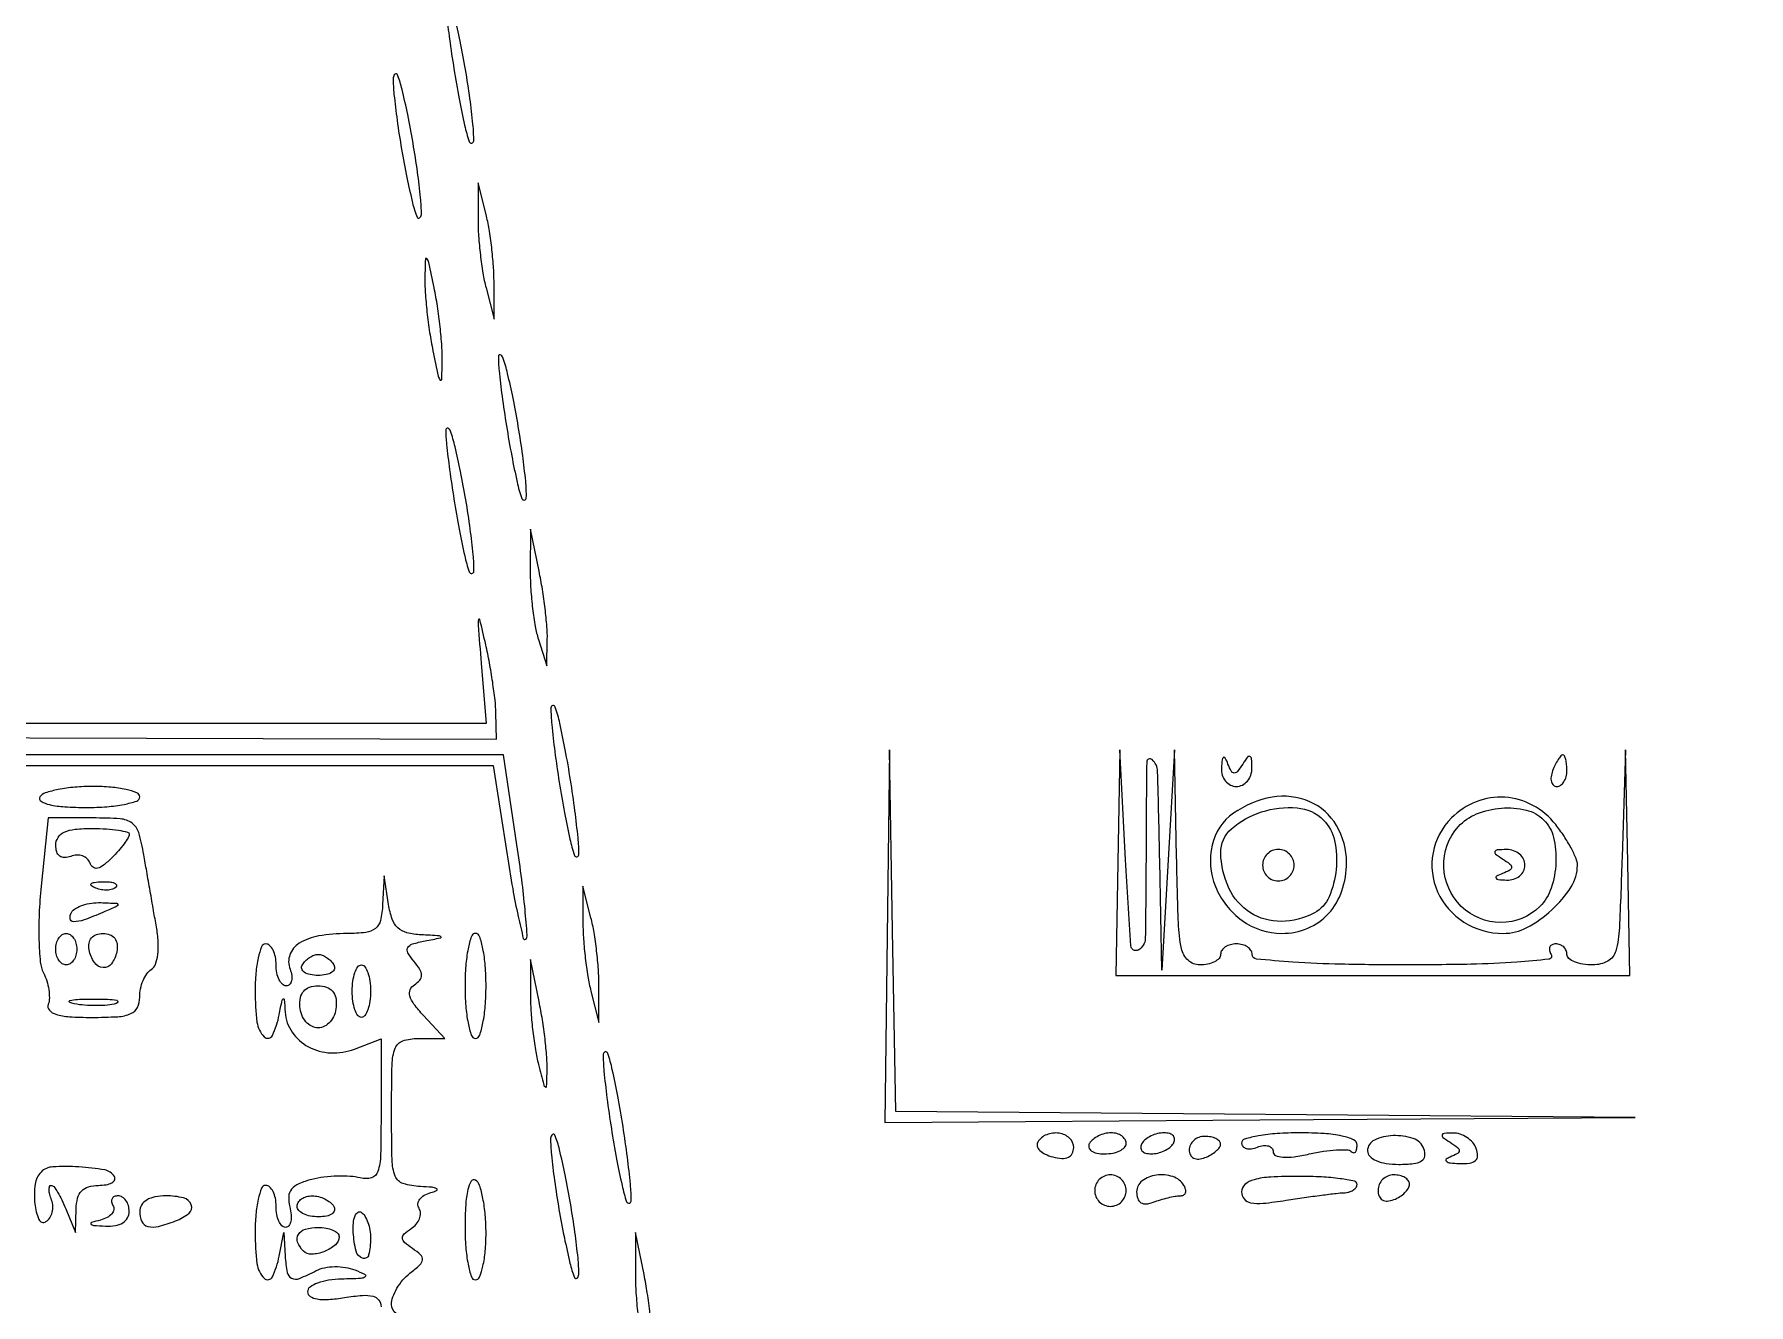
# Model space of a CAD drawing. Extents: x 23 to 255, y 40 to 184.
# Drawn here: x 220.21 to 234.03, y 146.58 to 156.82 of the extents above; entities that cross this region are included whole.
import ezdxf

# ---------------------------------------------------------------- set-up
doc = ezdxf.new("R2010")
doc.units = 0
doc.header["$MEASUREMENT"] = 0

msp = doc.modelspace()

# ---------------------------------------------------------------- linework, layer by layer
for points in [[(207.919475, 175.632891, 0.000007), (191.762556, 175.634099, 0.00002), (173.0434, 175.634494, 0.000013), (151.49745, 175.633531)], [(216.406807, 151.159952), (223.936214, 151.1379), (223.931332, 151.3494, 0.022541), (223.924199, 151.453888, 0.008664), (223.905253, 151.598177, 0.008559), (223.879266, 151.75424, 0.01043), (223.849411, 151.8993, 0.00261), (223.802068, 152.102356, 0.785932), (223.791628, 152.102401, 0.080685), (223.787911, 152.057106, 0.000906), (223.812725, 151.75125), (223.853078, 151.2648), (216.322939, 151.2648)], [(217.2528, 150.9264), (220.580868, 150.9264), (223.908935, 150.9264), (224.020863, 150.206895, 0.005604), (224.066519, 149.933603, 0.009977), (224.111092, 149.709925, 0.004921), (224.152405, 149.530644, 0.585872), (224.170849, 149.525449, 0.218917), (224.183388, 149.559339, 0.003615), (224.166098, 149.764928, 0.008615), (224.139753, 150.007099, 0.005525), (224.101232, 150.287254), (223.993556, 151.011), (220.583026, 151.011), (217.172496, 151.011)], [(223.128443, 146.509466, -0.249532), (223.0902, 146.581323, -0.086643), (223.100916, 146.642701, -0.046317), (223.13369, 146.712628, -0.044265), (223.181606, 146.779843, -0.052317), (223.23825, 146.833516, 0.022398), (223.317977, 146.900494, 0.182425), (223.339023, 146.942297, 0.235774), (223.324455, 146.981288, 0.038374), (223.2594, 147.033192, -0.028694), (223.194896, 147.082647, -0.201542), (223.177634, 147.117349, -0.231611), (223.191477, 147.150894, -0.03795), (223.249089, 147.194541, 0.072427), (223.289571, 147.22984, 0.085958), (223.315516, 147.273359, 0.098384), (223.323199, 147.318127, 0.13262), (223.311503, 147.357339, -0.162044), (223.302884, 147.393774, -0.139519), (223.317036, 147.430669, -0.104394), (223.353397, 147.462511, -0.064099), (223.406414, 147.483884, 0.045473), (223.453252, 147.500771, 0.605212), (223.453899, 147.515034, 0.11129), (223.417275, 147.526605, 0.01055), (223.32285, 147.532586, -0.065355), (223.184381, 147.556738, -0.228564), (223.120009, 147.617021, -0.086924), (223.094463, 147.746117, -0.005487), (223.0902, 148.1346, -0.005543), (223.094428, 148.515969, -0.081625), (223.119021, 148.647339, -0.23001), (223.180213, 148.706756, -0.079802), (223.304996, 148.7268), (223.519791, 148.7268), (223.347174, 148.912082, -0.024967), (223.271016, 149.002483, -0.091814), (223.23749, 149.068967, -0.173855), (223.240537, 149.119426, -0.154367), (223.274989, 149.159434, 0.078001), (223.317877, 149.196243, 0.184902), (223.33169, 149.23527, 0.133534), (223.317491, 149.282681, 0.034071), (223.270172, 149.348321, -0.040857), (223.221795, 149.417381, -0.263655), (223.221229, 149.458368, -0.198625), (223.257772, 149.487731, -0.023995), (223.360212, 149.512448, 0.002149), (223.484627, 149.536772, 0.530126), (223.488368, 149.545659, 0.238893), (223.47497, 149.553426, 0.001424), (223.328469, 149.561279, -0.048656), (223.213538, 149.578407, -0.126797), (223.140633, 149.617991, -0.123432), (223.094792, 149.68865, -0.044915), (223.066195, 149.80545), (223.030952, 150.0381), (223.018276, 149.80545, -0.041174), (223.00075, 149.678074, -0.168808), (222.960359, 149.612708, -0.143456), (222.883772, 149.58052, -0.027054), (222.73065, 149.571505, 0.039973), (222.5022, 149.552128, 0.098566), (222.345483, 149.492957, 0.167305), (222.270582, 149.400663, 0.181094), (222.271517, 149.285238, -0.052047), (222.285452, 149.233361, -0.094328), (222.284151, 149.189585, -0.143324), (222.268381, 149.160887, -0.198442), (222.241545, 149.1498, -0.196096), (222.210242, 149.162568, -0.086521), (222.183671, 149.199502, -0.06642), (222.165631, 149.254239, -0.046464), (222.1596, 149.319, 0.048028), (222.153366, 149.383754, 0.068025), (222.134749, 149.438497, 0.088204), (222.107307, 149.475385, 0.191087), (222.075, 149.4882, 0.31052), (222.042132, 149.465609, 0.036969), (222.015251, 149.376369, 0.033738), (221.996515, 149.253414, 0.020945), (221.9904, 149.1075, 0.029954), (222.00541, 148.85718, 0.170463), (222.063426, 148.73933, 0.514913), (222.129961, 148.751118, 0.063623), (222.184495, 148.91715, -0.002044), (222.207517, 149.034101, -0.248091), (222.216833, 149.045508, -0.511296), (222.225068, 149.040508, -0.003044), (222.232679, 148.9375, 0.133275), (222.288431, 148.776133, 0.121945), (222.419643, 148.658599, 0.112493), (222.599986, 148.609904, 0.101092), (222.791302, 148.641136), (223.0056, 148.722612), (223.0056, 148.140426, -0.005624), (223.001616, 147.786205, -0.070053), (222.979947, 147.65393, -0.250848), (222.928642, 147.60348, -0.136136), (222.837757, 147.602132, 0.048038), (222.757634, 147.615044, 0.02349), (222.654088, 147.616784, 0.023057), (222.545373, 147.608476, 0.03089), (222.448194, 147.590376, 0.038066), (222.342381, 147.555075, 0.123973), (222.283772, 147.511001, 0.159148), (222.261147, 147.451558, 0.076098), (222.269716, 147.369364, -0.041972), (222.280715, 147.306007, -0.071998), (222.277732, 147.252576, -0.10864), (222.262046, 147.217063, -0.239007), (222.23628, 147.204, -0.206609), (222.206967, 147.216653, -0.082769), (222.182125, 147.253702, -0.063112), (222.16523, 147.308427, -0.043375), (222.1596, 147.3732, 0.048028), (222.153366, 147.437954, 0.068025), (222.134749, 147.492697, 0.088204), (222.107307, 147.529585, 0.191087), (222.075, 147.5424, 0.31052), (222.042132, 147.519809, 0.036969), (222.015251, 147.430569, 0.033738), (221.996515, 147.307614, 0.020945), (221.9904, 147.1617, 0.029954), (222.00541, 146.91138, 0.170463), (222.063426, 146.79353, 0.514913), (222.129961, 146.805318, 0.063623), (222.184495, 146.97135), (222.221158, 147.1617), (222.232679, 146.97135, 0.02988), (222.248539, 146.840028, 0.243332), (222.284352, 146.793629, 0.209434), (222.347019, 146.792175, 0.022287), (222.482412, 146.854972, -0.071528), (222.549326, 146.878343, -0.043563), (222.632747, 146.887232, -0.042761), (222.718849, 146.881506, -0.057664), (222.7941, 146.860918, -0.020296), (222.876238, 146.823956, -0.568509), (222.877643, 146.804865, -0.142636), (222.839357, 146.791877, -0.005511), (222.68835, 146.786946, 0.033005), (222.583034, 146.777696, 0.050145), (222.494167, 146.754644, 0.064231), (222.432751, 146.722491, 0.244774), (222.4134, 146.685331, 0.254273), (222.433724, 146.64795, 0.104214), (222.489387, 146.626544, 0.058337), (222.581213, 146.622601, 0.021816), (222.7095, 146.637712, -0.018839), (222.855115, 146.655743, -0.082419), (222.9413, 146.648926, -0.172879), (222.987622, 146.618193, -0.162057), (223.0056, 146.564181, -0.373422)]]:
    msp.add_lwpolyline(points, format="xyb")
for points in [[(223.526687, 157.1022, 0.030949), (223.532261, 156.984373, 0.006451), (223.557469, 156.778869, 0.006748), (223.593082, 156.540734, 0.00633), (223.635813, 156.2985, 0.007539), (223.679485, 156.085627, 0.028531), (223.716319, 155.954813, 0.360364), (223.736705, 155.942383, 0.367792), (223.752298, 155.9601, 0.029621), (223.746631, 156.093652, 0.008332), (223.722003, 156.300879, 0.008369), (223.686267, 156.534653, 0.008732), (223.643172, 156.7638, 0.007329), (223.599182, 156.962364, 0.024716), (223.562179, 157.090039, 0.213673), (223.541633, 157.111981, 0.531284)], [(223.103705, 156.4677, 0.028987), (223.109833, 156.334151, 0.008151), (223.134845, 156.126921, 0.008189), (223.170845, 155.893147, 0.008547), (223.214028, 155.664, 0.007769), (223.259327, 155.460376, 0.035093), (223.295829, 155.344267, 0.501167), (223.316038, 155.338742, 0.227933), (223.330495, 155.3679, 0.028987), (223.324367, 155.501449, 0.008151), (223.299355, 155.708679, 0.008189), (223.263355, 155.942453, 0.008547), (223.220172, 156.1716, 0.007769), (223.174873, 156.375224, 0.035093), (223.138371, 156.491333, 0.501167), (223.118162, 156.496858, 0.227933)], [(223.787019, 155.3256, 0.017719), (223.791693, 155.193754, 0.01151), (223.80599, 155.041926, 0.011576), (223.82682, 154.894174, 0.021493), (223.8516, 154.7757), (223.916181, 154.5219), (223.916181, 154.818, 0.017719), (223.911507, 154.949846, 0.01151), (223.89721, 155.101674, 0.011576), (223.87638, 155.249426, 0.021493), (223.8516, 155.3679), (223.787019, 155.6217)], [(223.358604, 154.8603, 0.022059), (223.361633, 154.739122, 0.010115), (223.375738, 154.581649, 0.009995), (223.39729, 154.416219, 0.013607), (223.423747, 154.2681, 0.001822), (223.466866, 154.0634, 0.128975), (223.482423, 154.032605, 0.676488), (223.494393, 154.036881, 0.004767), (223.498596, 154.1835, 0.022059), (223.495567, 154.304678, 0.010115), (223.481462, 154.462151, 0.009995), (223.45991, 154.627581, 0.013607), (223.433453, 154.7757, 0.001822), (223.390334, 154.9804, 0.128975), (223.374777, 155.011195, 0.676488), (223.362807, 155.006919, 0.004767)], [(223.951483, 154.2258, 0.032249), (223.956362, 154.107965, 0.006726), (223.980996, 153.902469, 0.007033), (224.016214, 153.664334, 0.006594), (224.058813, 153.4221, 0.007725), (224.102564, 153.209241, 0.029182), (224.139692, 153.078413, 0.35831), (224.160562, 153.065679, 0.367491), (224.176565, 153.0837, 0.030163), (224.171421, 153.217257, 0.008489), (224.147321, 153.424479, 0.008526), (224.112035, 153.658253, 0.008894), (224.069235, 153.8874, 0.007585), (224.025334, 154.08595, 0.025527), (223.988088, 154.213639, 0.215139), (223.966956, 154.235931, 0.525705)], [(223.528483, 153.6336, 0.032249), (223.533362, 153.515765, 0.006726), (223.557996, 153.310269, 0.007033), (223.593214, 153.072134, 0.006594), (223.635813, 152.8299, 0.007725), (223.679564, 152.617041, 0.029182), (223.716692, 152.486212, 0.35831), (223.737562, 152.473479, 0.367491), (223.753565, 152.4915, 0.030163), (223.748421, 152.625057, 0.008489), (223.724321, 152.832279, 0.008526), (223.689035, 153.066053, 0.008894), (223.646235, 153.2952, 0.007585), (223.602334, 153.49375, 0.025527), (223.565088, 153.621439, 0.215139), (223.543956, 153.643731, 0.525705)], [(224.208162, 152.4915, 0.017288), (224.212623, 152.346443, 0.013731), (224.227143, 152.190377, 0.013952), (224.248641, 152.04632, 0.033486), (224.2746, 151.9416), (224.342334, 151.7301), (224.345892, 151.9416, 0.024716), (224.342483, 152.046106, 0.009553), (224.327843, 152.190377, 0.00943), (224.305994, 152.34644, 0.011503), (224.279453, 152.4915), (224.209458, 152.8299)], [(224.375369, 151.3917, 0.027708), (224.381394, 151.255957, 0.007182), (224.40632, 151.038495, 0.007282), (224.441963, 150.79104, 0.007368), (224.484671, 150.5457, 0.007334), (224.528215, 150.332812, 0.027811), (224.564701, 150.202012, 0.362758), (224.584548, 150.189922, 0.368006), (224.599689, 150.2073, 0.027794), (224.593699, 150.343043, 0.007204), (224.568783, 150.560505, 0.007305), (224.53313, 150.80796, 0.007391), (224.490387, 151.0533, 0.007324), (224.446807, 151.266189, 0.027775), (224.410312, 151.396987, 0.362811), (224.390487, 151.409062, 0.368076)], [(228.94416, 150.14385), (228.9276, 149.2344), (231.0003, 149.2344), (233.073, 149.2344), (233.055158, 150.14385), (233.037316, 151.0533), (233.009899, 150.18615, -0.003273), (232.988154, 149.616507, -0.0553), (232.959113, 149.430876, -0.205041), (232.894691, 149.349586, -0.124683), (232.77394, 149.319, -0.038688), (232.694084, 149.325188, -0.057743), (232.626659, 149.343851, -0.075907), (232.580695, 149.371211, -0.224239), (232.5654, 149.4036, 0.105053), (232.558542, 149.43588, 0.099167), (232.539082, 149.463349, 0.09642), (232.510007, 149.48176, 0.093332), (232.475807, 149.4882, 0.108972), (232.445779, 149.481577, 0.182303), (232.427891, 149.463349, 0.161196), (232.425259, 149.435926, 0.082592), (232.4385, 149.4036, -0.549002), (232.419841, 149.36503, -0.011114), (232.16137, 149.340705, -0.013234), (231.790812, 149.323966, -0.004669), (231.259093, 149.319, -0.005168), (230.743222, 149.324332, -0.011977), (230.356473, 149.341603, -0.006901), (230.061592, 149.36595, -0.386315), (230.0274, 149.4036, 0.148195), (230.017623, 149.435863, 0.098894), (229.990123, 149.463349, 0.082425), (229.949014, 149.481881, 0.064853), (229.9005, 149.4882, 0.064853), (229.851986, 149.481881, 0.082425), (229.810877, 149.463349, 0.098894), (229.783377, 149.435863, 0.148195), (229.7736, 149.4036, -0.191087), (229.760785, 149.371293, -0.088204), (229.723898, 149.343851, -0.068025), (229.669154, 149.325234, -0.048028), (229.6044, 149.319, -0.191508), (229.511673, 149.355868, -0.151877), (229.458367, 149.450614, -0.044142), (229.432829, 149.657526, -0.00387), (229.41864, 150.18615), (229.40208, 151.0533), (229.3506, 150.165), (229.29912, 149.2767), (229.28256, 150.15795, 0.002327), (229.265649, 150.879153, 0.210103), (229.221094, 150.973237, 0.638448), (229.177584, 150.953698, 0.002522), (229.172513, 150.253371, -0.003423), (229.165989, 149.531948, -0.272176), (229.109239, 149.438837, -0.544625), (229.049474, 149.471911, -0.003796), (229.00761, 150.165), (228.96072, 151.0533)], [(229.780279, 150.90525, 0.084943), (229.787348, 150.848716, 0.097345), (229.812839, 150.80069, 0.105533), (229.852625, 150.768617, 0.117584), (229.9005, 150.7572, 0.116238), (229.948802, 150.768583, 0.101436), (229.989743, 150.80069, 0.094034), (230.016987, 150.848713, 0.08452), (230.026105, 150.90525, 0.015246), (230.023163, 150.980173, 0.278496), (230.009987, 150.998906, 0.3487), (229.990214, 150.993722, 0.019656), (229.951745, 150.937977, -0.022213), (229.909802, 150.877856, -0.233412), (229.883671, 150.864955, -0.275386), (229.860492, 150.878768, -0.029355), (229.83282, 150.937977, 0.023718), (229.810826, 150.986452, 0.438953), (229.796305, 150.990474, 0.232968), (229.7851, 150.972439, 0.013273)], [(232.450206, 150.8841, 0.055937), (232.437558, 150.835509, 0.100118), (232.439886, 150.794477, 0.147206), (232.456334, 150.767562, 0.184534), (232.483455, 150.7572, 0.152681), (232.514707, 150.766971, 0.098158), (232.541329, 150.794477, 0.08088), (232.559289, 150.835579, 0.062722), (232.5654, 150.8841, 0.024748), (232.562991, 150.93273, 0.039339), (232.555633, 150.973723, 0.046727), (232.545005, 151.002871, 0.289661), (232.532151, 151.011, 0.222225), (232.516389, 151.00363, 0.030693), (232.494365, 150.973723, 0.030395), (232.471282, 150.932708, 0.02136)], [(220.2561, 150.6726, 0.420328), (220.264705, 150.637777, 0.077973), (220.332949, 150.610747, 0.040398), (220.456368, 150.593263, 0.014995), (220.631807, 150.588, 0.018609), (220.795863, 150.594108, 0.03019), (220.934077, 150.612851, 0.030871), (221.035942, 150.639609, 0.323693), (221.0598, 150.6726, 0.308946), (221.037357, 150.705455, 0.037703), (220.949436, 150.732349, 0.03416), (220.828092, 150.751084, 0.021227), (220.684093, 150.7572, 0.02093), (220.536395, 150.751015, 0.027868), (220.403391, 150.732349, 0.027581), (220.298375, 150.7055, 0.179846)], [(229.877024, 150.540903, 0.186318), (229.704469, 150.283951, 0.152892), (229.73123, 149.952129, 0.141419), (229.947387, 149.676404, 0.157519), (230.268088, 149.5728, 0.099374), (230.475787, 149.614492, 0.109387), (230.643268, 149.732573, 0.103731), (230.751325, 149.916127, 0.081515), (230.7888, 150.144469, 0.133062), (230.708124, 150.442254, 0.159206), (230.491765, 150.634285, 0.147088), (230.189248, 150.670165, 0.109683)], [(231.6348, 150.5034, 0.150906), (231.48616, 150.22192, 0.153039), (231.523264, 149.907392, 0.148547), (231.735284, 149.663737, 0.140865), (232.05166, 149.5728, 0.122243), (232.242736, 149.620224, 0.064258), (232.443852, 149.762259, 0.065093), (232.598795, 149.947128, 0.142849), (232.65, 150.1227, 0.100305), (232.639001, 150.176978, 0.023085), (232.598494, 150.261687, 0.022951), (232.541777, 150.356714, 0.020634), (232.47466, 150.449691, 0.101659), (232.290958, 150.604942, 0.109224), (232.065572, 150.670107, 0.109724), (231.83454, 150.634075, 0.103394)], [(230.60268, 150.48648, -0.145481), (230.691563, 150.322403, -0.07626), (230.704509, 150.088544, -0.077857), (230.647374, 149.866933, -0.169515), (230.530038, 149.739344, -0.119146), (230.261458, 149.669555, -0.147573), (230.013967, 149.739647, -0.141794), (229.839795, 149.938203, -0.107101), (229.774755, 150.222407, -0.218877), (229.86048, 150.414693, -0.103293), (230.102299, 150.551425, -0.097556), (230.390527, 150.584502, -0.17814)], [(232.37928, 150.48648, -0.138997), (232.45733, 150.346675, -0.069627), (232.476468, 150.143508, -0.068367), (232.438716, 149.937949, -0.117346), (232.347857, 149.790343, -0.199875), (232.032434, 149.660374, -0.195016), (231.713778, 149.790949, -0.191665), (231.572515, 150.109014, -0.196157), (231.690212, 150.433289, -0.113675), (231.837299, 150.535839, -0.076507), (232.03748, 150.58266, -0.078735), (232.236315, 150.566698, -0.137901)], [(220.265327, 149.952527, 0.014891), (220.249267, 149.730839, 0.017507), (220.247682, 149.520269, 0.016599), (220.258395, 149.343922, 0.095554), (220.284512, 149.254577, -0.043844), (220.310653, 149.190491, -0.037922), (220.326783, 149.11964, -0.039722), (220.331378, 149.052806, -0.083575), (220.322218, 149.00175, 0.274839), (220.331386, 148.954625, 0.138031), (220.384327, 148.92085, 0.058408), (220.493242, 148.901383, 0.015048), (220.67205, 148.896, 0.013726), (220.883905, 148.901817, 0.086638), (220.988708, 148.926107, 0.183576), (221.040787, 148.975974, 0.111456), (221.0598, 149.060207, -0.051103), (221.066672, 149.127268, -0.048061), (221.087027, 149.193006, -0.05161), (221.116963, 149.247874, -0.104031), (221.152489, 149.281699, 0.169273), (221.186705, 149.323851, 0.05604), (221.205487, 149.402462, 0.045381), (221.208777, 149.505659, 0.028882), (221.194789, 149.625092, -0.000157), (221.171772, 149.756023, -0.00009), (221.144057, 149.914135, -0.00009), (221.116235, 150.073197, -0.000149), (221.092844, 150.2073, 0.027322), (221.051612, 150.385795, 0.167851), (220.998, 150.461812, 0.139852), (220.903651, 150.495829, 0.017037), (220.681527, 150.5034), (220.321766, 150.5034)], [(220.9752, 150.370457, -0.142375), (220.967468, 150.343853, -0.018654), (220.933707, 150.294822, -0.020458), (220.888039, 150.238488, -0.015819), (220.833948, 150.180862, -0.028217), (220.767707, 150.121704, -0.110939), (220.718752, 150.09796, -0.225738), (220.683629, 150.105572, -0.148985), (220.659282, 150.139853, 0.124071), (220.63716, 150.174471, 0.105842), (220.600012, 150.19696, 0.095102), (220.553341, 150.203721, 0.080329), (220.504434, 150.193496, -0.087719), (220.454537, 150.183827, -0.164147), (220.415792, 150.196193, -0.157), (220.391339, 150.230087, -0.078542), (220.383, 150.282849, -0.143087), (220.401247, 150.345305, -0.143952), (220.450214, 150.387939, -0.083181), (220.538616, 150.411878, -0.024623), (220.6791, 150.4188, -0.015348), (220.792612, 150.415315, -0.025118), (220.888221, 150.404599, -0.02254), (220.960495, 150.389428, -0.342194)], [(230.112, 150.1227, 0.099038), (230.121688, 150.07427, 0.097945), (230.149277, 150.033077, 0.097945), (230.19047, 150.005488, 0.099038), (230.2389, 149.9958, 0.099038), (230.28733, 150.005488, 0.097945), (230.328523, 150.033077, 0.097945), (230.356112, 150.07427, 0.099038), (230.3658, 150.1227, 0.099038), (230.356112, 150.17113, 0.097945), (230.328523, 150.212323, 0.097945), (230.28733, 150.239912, 0.099038), (230.2389, 150.2496, 0.099038), (230.19047, 150.239912, 0.097945), (230.149277, 150.212323, 0.097945), (230.121688, 150.17113, 0.099038)], [(232.046223, 150.173945, -0.022213), (232.106344, 150.132002, -0.233412), (232.119245, 150.105871, -0.275386), (232.105432, 150.082692, -0.029355), (232.046223, 150.05502, 0.023718), (231.997748, 150.033026, 0.438953), (231.993726, 150.018505, 0.232968), (232.011761, 150.0073, 0.013273), (232.07895, 150.002479, 0.084943), (232.135484, 150.009548, 0.097345), (232.18351, 150.035039, 0.105533), (232.215583, 150.074825, 0.117584), (232.227, 150.1227, 0.116238), (232.215617, 150.171002, 0.101436), (232.18351, 150.211943, 0.094034), (232.135487, 150.239187, 0.08452), (232.07895, 150.248305, 0.015246), (232.004027, 150.245363, 0.278496), (231.985294, 150.232187, 0.3487), (231.990478, 150.212414, 0.019656)], [(220.867688, 149.944688, -0.126455), (220.840029, 149.928339, -0.060344), (220.798972, 149.921642, -0.05415), (220.751803, 149.924808, -0.051402), (220.705538, 149.938009, -0.054073), (220.670287, 149.956752, -0.470617), (220.668828, 149.97217, -0.168741), (220.693511, 149.984126, -0.018894), (220.75665, 149.989121, -0.028489), (220.815547, 149.988191, -0.077125), (220.856154, 149.978824, -0.208169), (220.871597, 149.963203, -0.296942)], [(220.7637, 149.742, -0.014943), (220.611174, 149.68179, -0.086739), (220.526286, 149.666952, -0.378432), (220.498814, 149.691221, -0.170953), (220.5099, 149.742, -0.125173), (220.543082, 149.774058, -0.049915), (220.601275, 149.800002, -0.045307), (220.672758, 149.81667, -0.042673), (220.747543, 149.820654, -0.003282), (220.871637, 149.815857, -0.343362), (220.88381, 149.805464, -0.352087), (220.876592, 149.791411, -0.003353)], [(224.633019, 149.6574, 0.017719), (224.637693, 149.525554, 0.01151), (224.65199, 149.373726, 0.011576), (224.67282, 149.225974, 0.021493), (224.6976, 149.1075), (224.762181, 148.8537), (224.762181, 149.1498, 0.017719), (224.757507, 149.281646, 0.01151), (224.74321, 149.433474, 0.011576), (224.72238, 149.581226, 0.021493), (224.6976, 149.6997), (224.633019, 149.9535)], [(220.5522, 149.4459, -0.064853), (220.545881, 149.397386, -0.082425), (220.527349, 149.356277, -0.098894), (220.499863, 149.328777, -0.148195), (220.4676, 149.319, -0.148195), (220.435337, 149.328777, -0.098894), (220.407851, 149.356277, -0.082425), (220.389319, 149.397386, -0.064853), (220.383, 149.4459, -0.064853), (220.389319, 149.494414, -0.082425), (220.407851, 149.535523, -0.098894), (220.435337, 149.563023, -0.148195), (220.4676, 149.5728, -0.148195), (220.499863, 149.563023, -0.098894), (220.527349, 149.535523, -0.082425), (220.545881, 149.494414, -0.064853)], [(220.874495, 149.42475, -0.110048), (220.832918, 149.32895, -0.259838), (220.764591, 149.297309, -0.231347), (220.694965, 149.338052, -0.095633), (220.651747, 149.441431, -0.097115), (220.651139, 149.493545, -0.131707), (220.67126, 149.535858, -0.128059), (220.710385, 149.563221, -0.089125), (220.7637, 149.5728, -0.090288), (220.819723, 149.562601, -0.143006), (220.85846, 149.533501, -0.134068), (220.876995, 149.486538, -0.075042)], [(223.6824, 149.1498, 0.01883), (223.688509, 148.98766, 0.03053), (223.707251, 148.851056, 0.031449), (223.734021, 148.750535, 0.322437), (223.767, 148.7268, 0.322437), (223.799979, 148.750535, 0.031449), (223.826749, 148.851056, 0.03053), (223.845491, 148.98766, 0.01883), (223.8516, 149.1498, 0.01883), (223.845491, 149.31194, 0.03053), (223.826749, 149.448544, 0.031449), (223.799979, 149.549065, 0.322437), (223.767, 149.5728, 0.322437), (223.734021, 149.549065, 0.031449), (223.707251, 149.448544, 0.03053), (223.688509, 149.31194, 0.01883)], [(222.6249, 149.319, -0.210115), (222.629386, 149.287019, -0.178861), (222.609191, 149.259251, -0.100989), (222.563004, 149.240444, -0.046386), (222.498, 149.2344, -0.046386), (222.432996, 149.240444, -0.100989), (222.386809, 149.259251, -0.178861), (222.366614, 149.287019, -0.210115), (222.3711, 149.319, -0.057296), (222.396635, 149.351361, -0.050113), (222.429945, 149.378749, -0.052849), (222.465607, 149.397424, -0.094481), (222.498, 149.4036, -0.094481), (222.530393, 149.397424, -0.052849), (222.566055, 149.378749, -0.050113), (222.599365, 149.351361, -0.057296)], [(222.921, 149.1075, -0.033246), (222.915607, 149.026485, -0.050979), (222.899255, 148.958128, -0.066043), (222.875391, 148.910981, -0.247457), (222.846975, 148.896, -0.247457), (222.818559, 148.910981, -0.066043), (222.794695, 148.958128, -0.050979), (222.778343, 149.026485, -0.033246), (222.77295, 149.1075, -0.033246), (222.778343, 149.188515, -0.050979), (222.794695, 149.256872, -0.066043), (222.818559, 149.304019, -0.247457), (222.846975, 149.319, -0.247457), (222.875391, 149.304019, -0.066043), (222.899255, 149.256872, -0.050979), (222.915607, 149.188515, -0.033246)], [(224.209738, 149.0652, 0.017652), (224.21452, 148.933354, 0.011465), (224.228907, 148.781526, 0.011532), (224.2498, 148.633774, 0.021412), (224.2746, 148.5153, 0.001786), (224.316538, 148.352914, 0.194683), (224.329768, 148.335177, 0.571937), (224.340194, 148.340788, 0.003445), (224.344315, 148.473, 0.025546), (224.341512, 148.57751, 0.00988), (224.32738, 148.721777, 0.009751), (224.305878, 148.87784, 0.011889), (224.279453, 149.0229), (224.209458, 149.3613)], [(222.643939, 148.9806, -0.075778), (222.629044, 148.915953, -0.083694), (222.595812, 148.861102, -0.092696), (222.549801, 148.824333, -0.122951), (222.498, 148.8114, -0.122951), (222.446199, 148.824333, -0.092696), (222.400188, 148.861102, -0.083694), (222.366956, 148.915953, -0.075778), (222.352061, 148.9806, -0.066278), (222.356319, 149.054983, -0.131292), (222.381872, 149.107797, -0.138428), (222.429231, 149.139095, -0.077369), (222.498, 149.1498, -0.077369), (222.566769, 149.139095, -0.138428), (222.614128, 149.107797, -0.131292), (222.639681, 149.054983, -0.066278)], [(220.870436, 149.007073, -0.041951), (220.800435, 148.994899, -0.020826), (220.710368, 148.99069, -0.020511), (220.616051, 148.994084, -0.028254), (220.532036, 149.005366, -0.082665), (220.494635, 149.019228, -0.67161), (220.49631, 149.031852, -0.053901), (220.558215, 149.041103, -0.008901), (220.6791, 149.043865, -0.009782), (220.800791, 149.042098, -0.038992), (220.874895, 149.033762, -0.417468), (220.883512, 149.020888, -0.285845)], [(224.796885, 148.5999, 0.02855), (224.802344, 148.464152, 0.007402), (224.82682, 148.246695, 0.007504), (224.862171, 147.99924, 0.007591), (224.904813, 147.7539, 0.007542), (224.948486, 147.541027, 0.02854), (224.985324, 147.410213, 0.360334), (225.005717, 147.397779, 0.367788), (225.021315, 147.4155, 0.02855), (225.015856, 147.551248, 0.007402), (224.99138, 147.768705, 0.007504), (224.956029, 148.01616, 0.007591), (224.913387, 148.2615, 0.007542), (224.869714, 148.474373, 0.02854), (224.832876, 148.605188, 0.360334), (224.812483, 148.617621, 0.367788)], [(224.372705, 147.9231, 0.028987), (224.378833, 147.789551, 0.008151), (224.403845, 147.582321, 0.008189), (224.439845, 147.348547, 0.008547), (224.483028, 147.1194, 0.007769), (224.528327, 146.915776, 0.035093), (224.564829, 146.799667, 0.501167), (224.585038, 146.794142, 0.227933), (224.599495, 146.8233, 0.028987), (224.593367, 146.956849, 0.008151), (224.568355, 147.164079, 0.008189), (224.532355, 147.397853, 0.008547), (224.489172, 147.627, 0.007769), (224.443873, 147.830624, 0.035093), (224.407371, 147.946733, 0.501167), (224.387162, 147.952258, 0.227933)], [(228.299044, 147.890418, 0.21724), (228.294995, 147.858385, 0.124503), (228.315739, 147.824538, 0.082294), (228.359877, 147.793753, 0.047293), (228.420952, 147.771438, 0.04857), (228.493456, 147.759833, 0.120805), (228.545963, 147.769323, 0.169002), (228.577545, 147.798986, 0.121055), (228.5892, 147.84642, 0.209732), (228.556109, 147.92184, 0.149439), (228.471823, 147.962261, 0.132449), (228.371287, 147.950864, 0.161631)], [(228.7161, 147.8808, 0.202618), (228.711142, 147.848811, 0.181468), (228.730342, 147.821051, 0.104212), (228.774931, 147.802252, 0.047867), (228.838007, 147.7962, 0.0466), (228.904678, 147.802427, 0.066561), (228.961031, 147.821051, 0.086673), (228.999051, 147.848484, 0.195654), (229.0122, 147.8808, 0.142666), (229.002804, 147.913061, 0.09965), (228.97639, 147.940549, 0.08433), (228.936891, 147.959067, 0.067639), (228.890293, 147.9654, 0.061875), (228.839783, 147.959125, 0.051278), (228.788837, 147.940549, 0.053305), (228.745062, 147.913188, 0.08825)], [(229.1391, 147.8808, 0.131946), (229.129467, 147.84866, 0.190139), (229.13945, 147.821051, 0.14379), (229.168995, 147.802429, 0.069308), (229.213714, 147.7962, 0.059645), (229.266134, 147.802475, 0.050746), (229.318696, 147.821051, 0.053126), (229.363589, 147.848406, 0.091204), (229.3929, 147.8808, 0.131946), (229.402533, 147.91294, 0.190139), (229.39255, 147.940549, 0.14379), (229.363005, 147.959171, 0.069308), (229.318286, 147.9654, 0.059645), (229.265866, 147.959125, 0.050746), (229.213304, 147.940549, 0.053126), (229.168411, 147.913194, 0.091204)], [(229.5198, 147.827055, 0.121889), (229.529532, 147.787725, 0.160016), (229.555967, 147.76218, 0.132233), (229.596796, 147.754412, 0.072999), (229.6467, 147.765606, 0.039389), (229.695262, 147.788774, 0.047773), (229.736323, 147.818049, 0.054878), (229.764695, 147.84873, 0.160526), (229.7736, 147.875751, 0.196121), (229.764025, 147.899224, 0.086513), (229.736323, 147.919149, 0.066412), (229.695271, 147.932677, 0.046456), (229.6467, 147.9372, 0.085495), (229.598241, 147.928853, 0.093693), (229.557077, 147.904845, 0.100362), (229.529546, 147.86907, 0.11446)], [(229.9428, 147.883455, 0.184534), (229.953162, 147.856334, 0.147206), (229.980077, 147.839886, 0.100118), (230.021109, 147.837558, 0.055937), (230.0697, 147.850206, -0.058073), (230.118282, 147.862632, -0.103147), (230.159323, 147.859705, -0.148815), (230.186258, 147.842356, -0.177612), (230.1966, 147.814161, 0.297775), (230.216679, 147.783436, 0.087326), (230.274165, 147.769433, 0.050996), (230.365637, 147.772836, 0.020687), (230.488465, 147.795245, -0.017309), (230.603648, 147.817064, -0.023918), (230.708264, 147.828065, -0.021893), (230.792986, 147.82918, -0.190968), (230.826865, 147.814535, 0.153721), (230.844455, 147.80537, 0.26005), (230.85973, 147.810663, 0.13683), (230.870186, 147.831956, 0.046154), (230.8734, 147.8667, 0.294887), (230.84596, 147.90918, 0.053735), (230.752543, 147.939764, 0.037221), (230.607612, 147.959392, 0.015053), (230.4081, 147.9654, 0.016564), (230.229731, 147.959489, 0.027025), (230.079482, 147.941329, 0.0256), (229.967036, 147.915532, 0.335305)], [(230.958, 147.820048, 0.201674), (230.976211, 147.776736, 0.092046), (231.028129, 147.741883, 0.065142), (231.108283, 147.719048, 0.036874), (231.209145, 147.7116, 0.024161), (231.329349, 147.717412, 0.114507), (231.394238, 147.739251, 0.227931), (231.419399, 147.778511, 0.122641), (231.412225, 147.836855, 0.222813), (231.326635, 147.919175, 0.091365), (231.163276, 147.943069, 0.10087), (231.01297, 147.906598, 0.290722)], [(231.623223, 147.889745, -0.022213), (231.683344, 147.847802, -0.233412), (231.696245, 147.821671, -0.275386), (231.682432, 147.798492, -0.029355), (231.623223, 147.77082, 0.083362), (231.592585, 147.752252, 0.483812), (231.593262, 147.735996, 0.12955), (231.625497, 147.723482, 0.019265), (231.695595, 147.718279, 0.038425), (231.780563, 147.721785, 0.149865), (231.828124, 147.742773, 0.219769), (231.84546, 147.781071, 0.089941), (231.834594, 147.8385, 0.086936), (231.805584, 147.886913, 0.067041), (231.759371, 147.927743, 0.06663), (231.703675, 147.955108, 0.083429), (231.646899, 147.964105, 0.015422), (231.575415, 147.961232, 0.307021), (231.559071, 147.948369, 0.322828), (231.565378, 147.929095, 0.016315)], [(220.264308, 147.649308, 0.165822), (220.216552, 147.552124, 0.056948), (220.214277, 147.393222, 0.07803), (220.247014, 147.267741, 0.456633), (220.304167, 147.249865, 0.109884), (220.335245, 147.280148, 0.081902), (220.35465, 147.324072, 0.076891), (220.359677, 147.374638, 0.078162), (220.349123, 147.424057, -0.029794), (220.334742, 147.469446, -0.05545), (220.329497, 147.507637, -0.088551), (220.333403, 147.533318, -0.321212), (220.346081, 147.5424, -0.232978), (220.366734, 147.532225, -0.02424), (220.398481, 147.486485, -0.02611), (220.432571, 147.424974, -0.01792), (220.464964, 147.35205), (220.541475, 147.1617), (220.546838, 147.35205, -0.057898), (220.559412, 147.43887, -0.124824), (220.592035, 147.497487, -0.133583), (220.646927, 147.531064, -0.070965), (220.726393, 147.5424, 0.039897), (220.790096, 147.547491, 0.086322), (220.836411, 147.563444, 0.16258), (220.858091, 147.586973, 0.248895), (220.85631, 147.61404, 0.215403), (220.777669, 147.667025, 0.027275), (220.569335, 147.690887, 0.028252), (220.358979, 147.691522, 0.185051)], [(228.7584, 147.5001, 0.099038), (228.768088, 147.45167, 0.097945), (228.795677, 147.410477, 0.097945), (228.83687, 147.382888, 0.099038), (228.8853, 147.3732, 0.099038), (228.93373, 147.382888, 0.097945), (228.974923, 147.410477, 0.097945), (229.002512, 147.45167, 0.099038), (229.0122, 147.5001, 0.099038), (229.002512, 147.54853, 0.097945), (228.974923, 147.589723, 0.097945), (228.93373, 147.617312, 0.099038), (228.8853, 147.627, 0.099038), (228.83687, 147.617312, 0.097945), (228.795677, 147.589723, 0.097945), (228.768088, 147.54853, 0.099038)], [(229.0968, 147.491049, 0.076855), (229.105374, 147.435601, 0.176865), (229.13078, 147.402658, 0.16701), (229.17264, 147.392733, 0.067159), (229.230619, 147.406449, -0.017946), (229.287917, 147.426108, -0.015436), (229.349414, 147.442716, -0.015708), (229.406189, 147.454312, -0.042542), (229.447112, 147.4578, 0.121649), (229.47439, 147.464536, 0.18759), (229.490141, 147.482651, 0.151312), (229.491361, 147.510041, 0.07457), (229.4775, 147.5424, 0.177614), (229.388313, 147.612431, 0.112515), (229.255194, 147.624446, 0.126291), (229.140644, 147.577984, 0.237896)], [(229.9428, 147.489971, 0.172645), (229.963238, 147.432545, 0.176923), (230.015149, 147.401658, 0.072951), (230.115931, 147.397536, 0.013176), (230.30235, 147.422122, -0.0033), (230.44776, 147.444229, -0.003753), (230.587346, 147.463441, -0.003412), (230.706093, 147.478054, -0.020892), (230.76765, 147.482608, 0.058784), (230.808092, 147.488699, 0.076025), (230.842336, 147.503938, 0.093054), (230.865312, 147.525602, 0.158611), (230.8734, 147.550457, 0.355268), (230.852721, 147.575888, 0.016928), (230.736718, 147.59598, 0.021406), (230.586488, 147.610272, 0.013011), (230.4081, 147.614914, 0.012275), (230.177559, 147.609254, 0.05336), (230.042715, 147.588085, 0.113992), (229.969787, 147.549248, 0.216923)], [(231.0426, 147.502755, 0.094119), (231.051585, 147.455443, 0.166113), (231.077063, 147.425476, 0.151899), (231.117474, 147.41578, 0.075244), (231.1695, 147.427206, 0.048303), (231.218043, 147.451435, 0.053891), (231.259123, 147.48379, 0.061199), (231.28721, 147.518973, 0.13875), (231.2964, 147.551451, 0.164455), (231.286658, 147.58027, 0.095748), (231.259123, 147.604808, 0.076852), (231.218036, 147.621389, 0.057609), (231.1695, 147.627, 0.096899), (231.121066, 147.617525, 0.097416), (231.079877, 147.590503, 0.098432), (231.052298, 147.550168, 0.10122)], [(223.6824, 147.208993, 0.018609), (223.688508, 147.044937, 0.03019), (223.707251, 146.906723, 0.030871), (223.734009, 146.804858, 0.323693), (223.767, 146.781, 0.308946), (223.799855, 146.803443, 0.037703), (223.826749, 146.891364, 0.03416), (223.845484, 147.012708, 0.021227), (223.8516, 147.156707, 0.02093), (223.845415, 147.304405, 0.027868), (223.826749, 147.437409, 0.027581), (223.7999, 147.542425, 0.179846), (223.767, 147.5847, 0.420328), (223.732177, 147.576095, 0.077973), (223.705147, 147.507851, 0.040398), (223.687663, 147.384432, 0.014995)], [(220.844343, 147.379603, -0.183658), (220.85067, 147.346759, -0.13522), (220.834681, 147.312952, -0.095139), (220.797103, 147.28315, -0.056469), (220.743586, 147.262516, 0.010757), (220.670866, 147.241867, 0.53838), (220.667352, 147.229868, 0.201311), (220.686881, 147.219934, 0.005439), (220.78485, 147.213814, 0.053911), (220.863614, 147.218246, 0.097187), (220.923961, 147.240801, 0.125349), (220.961523, 147.279543, 0.130876), (220.9752, 147.3309, 0.06887), (220.968487, 147.379403, 0.085131), (220.948882, 147.420523, 0.099915), (220.919772, 147.448018, 0.140337), (220.885607, 147.4578, 0.097991), (220.855164, 147.451776, 0.175397), (220.836529, 147.43483, 0.170132), (220.832731, 147.409448, 0.091518)], [(221.0598, 147.3309, 0.108648), (221.077284, 147.251386, 0.224239), (221.125004, 147.211459, 0.127066), (221.21037, 147.211224, 0.029106), (221.348981, 147.255351, 0.07783), (221.457496, 147.317736, 0.325871), (221.475981, 147.386213, 0.247246), (221.413435, 147.441031, 0.058786), (221.2713, 147.4578, 0.04716), (221.18303, 147.449456, 0.088208), (221.1162, 147.42396, 0.118484), (221.074844, 147.38335, 0.140575)], [(222.6249, 147.3732, -0.202618), (222.629858, 147.341211, -0.181468), (222.610658, 147.313451, -0.104212), (222.566069, 147.294652, -0.047867), (222.502993, 147.2886, -0.0466), (222.436322, 147.294827, -0.066561), (222.379969, 147.313451, -0.086673), (222.341949, 147.340884, -0.195654), (222.3288, 147.3732, -0.142666), (222.338196, 147.405461, -0.09965), (222.36461, 147.432949, -0.08433), (222.404109, 147.451467, -0.067639), (222.450707, 147.4578, -0.061875), (222.501217, 147.451525, -0.051278), (222.552163, 147.432949, -0.053305), (222.595938, 147.405588, -0.08825)], [(222.921, 147.114407, -0.057842), (222.905594, 146.981676, -0.441863), (222.856805, 146.954543, -0.257223), (222.804274, 147.011765, -0.045414), (222.781934, 147.1612, -0.033048), (222.782591, 147.238888, -0.073716), (222.795555, 147.296406, -0.151123), (222.817902, 147.324682, -0.297206), (222.845384, 147.325347, -0.120737), (222.874419, 147.295816, -0.048137), (222.898788, 147.244106, -0.043984), (222.915407, 147.180689, -0.04212)], [(222.6672, 147.128451, -0.218907), (222.63715, 147.063104, -0.081579), (222.548701, 147.009365, -0.081237), (222.447353, 146.986589, -0.214275), (222.379371, 147.012429, -0.104297), (222.332859, 147.083801, -0.235241), (222.338658, 147.146404, -0.186855), (222.396071, 147.189769, -0.069473), (222.498, 147.204, -0.042713), (222.562776, 147.198456, -0.06238), (222.617498, 147.181808, -0.081888), (222.654576, 147.157337, -0.208972)], [(225.055738, 146.8233, 0.015813), (225.060547, 146.675194, 0.011254), (225.074907, 146.509751, 0.011378), (225.095777, 146.35238, 0.023646), (225.1206, 146.2311), (225.185181, 145.9773), (225.190315, 146.2311, 0.022167), (225.187394, 146.352279, 0.010166), (225.17338, 146.509751, 0.010045), (225.15189, 146.675181, 0.013675), (225.125453, 146.8233), (225.055458, 147.1617)]]:
    msp.add_lwpolyline(points, format="xyb", close=True)
msp.add_lwpolyline([(227.085416, 149.55165), (227.0664, 148.05), (230.09085, 148.070032), (233.1153, 148.090065), (230.135143, 148.113413), (227.154986, 148.13676), (227.129709, 149.59503), (227.104433, 151.0533)], close=True)

doc.saveas('drawing.dxf')
